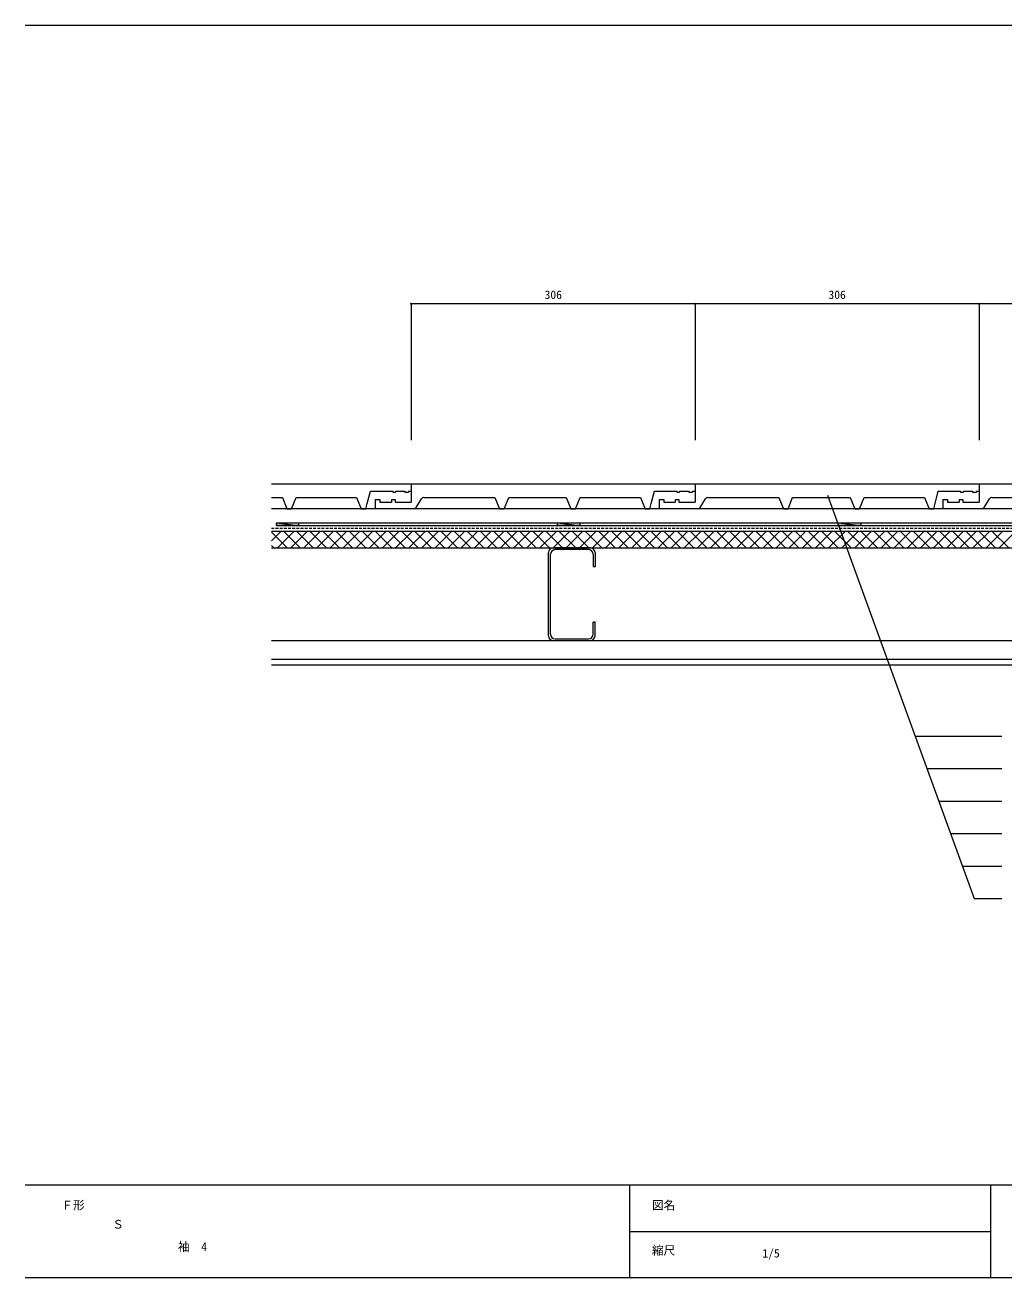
# Model space of a CAD drawing. Units: millimetres, scale not verified. Extents: x -198 to 202, y -140 to 130.
# Drawn here: x -197.6 to 13.4, y -140 to 130 of the extents above; entities that cross this region are included whole.
import ezdxf
from ezdxf.enums import TextEntityAlignment as Align

# ---------------------------------------------------------------- set-up
doc = ezdxf.new("R2010")
doc.units = ezdxf.units.MM
doc.header["$LTSCALE"] = 0.5
doc.header["$PDMODE"] = 32
doc.header["$PDSIZE"] = 0.25
doc.linetypes.add('DASHED1', pattern=[1.8, 1.2, -0.6])
for name, color, linetype, lineweight in [('0-0', 5, 'Continuous', 18), ('0-1', 7, 'Continuous', 18), ('1-0', 7, 'Continuous', 18), ('1-1', 7, 'Continuous', 18), ('1-2', 7, 'Continuous', 18), ('1-3', 7, 'Continuous', 18)]:
    doc.layers.add(name, color=color, linetype=linetype, lineweight=lineweight)
doc.styles.add('ＭＳ ゴシック', font='')
doc.styles.get('ＭＳ ゴシック').set_extended_font_data('MS Gothic')

msp = doc.modelspace()

# ---------------------------------------------------------------- linework, layer by layer
at = {"layer": '0-0'}
for p, q in [((-197.5676, 130.0135), (202.4324, 130.0135)), ((202.4324, -119.9865), (-197.5676, -119.9865)), ((-67.2973, -119.9865), (-67.2973, -139.9865)), ((10.5405, -119.9865), (10.5405, -139.9865)), ((-67.2973, -129.9865), (10.5405, -129.9865)), ((202.4324, -139.9865), (-197.5676, -139.9865))]:
    msp.add_line(p, q, dxfattribs=at)
at = {"layer": '0-1'}
for p, q in [((-5.6912, -23.2242), (12.973, -23.2242)), ((-3.1435, -30.2242), (12.973, -30.2242)), ((-0.5956, -37.2242), (12.973, -37.2242)), ((1.9522, -44.2242), (12.973, -44.2242)), ((4.4999, -51.2242), (12.973, -51.2242))]:
    msp.add_line(p, q, dxfattribs=at)
at = {"layer": '1-0'}
for p, q in [((98.6787, 25.7595), (-144.4558, 25.7595)), ((-143.4, 22.7595), (-138.6, 22.1595)), ((-143.4, 22.7595), (104.7756, 22.7595)), ((-143.4, 22.1595), (104.7756, 22.1595)), ((-82.8, 22.7595), (-78, 22.1595)), ((-22.2, 22.7595), (-17.4, 22.1595)), ((-144.4558, 20.9595), (105.2969, 20.9595))]:
    msp.add_line(p, q, dxfattribs=at)
at = {"layer": '1-0', "color": 3, "linetype": 'DASHED1'}
msp.add_line((-144.4558, 21.5595), (104.9924, 21.5595), dxfattribs=at)
at = {"layer": '1-0'}
for points in [[(-143.4, 22.7595), (-143.4, 22.1595), (-143.4, 22.7595)], [(-143.4, 22.7595), (-138.6, 22.7595), (-138.6, 22.1595), (-143.4, 22.1595)]]:
    msp.add_lwpolyline(points, dxfattribs=at)
for points in [[(-82.8, 22.1595), (-82.8, 22.7595), (-78, 22.7595), (-78, 22.1595)], [(-22.2, 22.1595), (-22.2, 22.7595), (-17.4, 22.7595), (-17.4, 22.1595)]]:
    msp.add_lwpolyline(points, close=True, dxfattribs=at)
at = {"layer": '1-1'}
for p, q in [((-114.3031, 69.9234), (-114.3031, 40.5724)), ((-53.1031, 69.9234), (-114.3031, 69.9234)), ((-53.1031, 69.9234), (-53.1031, 40.5724)), ((8.0969, 69.9234), (-53.1031, 69.9234)), ((8.0969, 69.9234), (8.0969, 40.5724)), ((69.2969, 69.9234), (8.0969, 69.9234)), ((-144.4558, 31.174), (-114.3031, 31.174)), ((-114.3031, 31.174), (-114.3031, 29.574)), ((-114.3031, 31.174), (-114.3031, 27.174)), ((-53.1031, 31.174), (-53.1031, 27.174)), ((8.0969, 31.174), (8.0969, 27.174)), ((-144.4558, 28.174), (-142.1032, 28.174)), ((-142.1032, 28.174), (-141.1032, 25.774)), ((-140.1032, 25.774), (-139.1032, 28.174)), ((-139.1032, 28.174), (-126.1032, 28.174)), ((-126.1032, 28.174), (-125.1032, 25.774)), ((-123.8018, 26.9191), (-123.1032, 29.574)), ((-123.1032, 29.574), (-122.696, 29.574)), ((-123.1032, 29.574), (-118.3032, 29.574)), ((-122.696, 29.574), (-122.6273, 29.574)), ((-122.1031, 27.774), (-122.1031, 25.774)), ((-121.1031, 27.174), (-118.6031, 27.174)), ((-118.6031, 27.774), (-117.8031, 27.774)), ((-118.6031, 27.774), (-118.6031, 27.174)), ((-117.7032, 29.574), (-117.7032, 29.374)), ((-117.7032, 29.574), (-115.7032, 29.574)), ((-115.7032, 29.574), (-115.7032, 29.374)), ((-115.7032, 29.374), (-114.9032, 29.374)), ((-114.9032, 29.574), (-114.9032, 29.374)), ((-114.9032, 29.574), (-114.3031, 29.574)), ((-113.2536, 26.0518), (-112.08, 27.8961)), ((-111.5738, 28.174), (-96.3031, 28.174)), ((-96.3031, 28.174), (-95.3031, 25.774)), ((-94.3031, 25.774), (-93.3031, 28.174)), ((-93.3031, 28.174), (-80.9031, 28.174)), ((-80.9031, 28.174), (-79.9031, 25.774)), ((-78.9031, 25.774), (-77.9031, 28.174)), ((-77.9031, 28.174), (-64.9031, 28.174)), ((-64.9031, 28.174), (-63.9031, 25.774)), ((-62.6018, 26.9191), (-61.9031, 29.574)), ((-61.9031, 29.574), (-61.496, 29.574)), ((-61.9031, 29.574), (-57.1031, 29.574)), ((-61.496, 29.574), (-61.4273, 29.574)), ((-60.9031, 27.774), (-60.9031, 25.774)), ((-59.9031, 27.174), (-57.4031, 27.174)), ((-57.4031, 27.774), (-56.6031, 27.774)), ((-57.4031, 27.774), (-57.4031, 27.174)), ((-56.5032, 29.574), (-56.5032, 29.374)), ((-56.5032, 29.574), (-54.5031, 29.574)), ((-54.5031, 29.574), (-54.5031, 29.374)), ((-54.5031, 29.374), (-53.7032, 29.374)), ((-53.7032, 29.574), (-53.7032, 29.374)), ((-53.7032, 29.574), (-53.1031, 29.574)), ((-52.0536, 26.0518), (-50.88, 27.8961)), ((-50.3738, 28.174), (-35.1031, 28.174)), ((-35.1031, 28.174), (-34.1031, 25.774)), ((-33.1031, 25.774), (-32.1031, 28.174)), ((-32.1031, 28.174), (-19.7031, 28.174)), ((-19.7031, 28.174), (-18.7031, 25.774)), ((-17.7031, 25.774), (-16.7031, 28.174)), ((-16.7031, 28.174), (-3.7031, 28.174)), ((-3.7031, 28.174), (-2.7031, 25.774)), ((-1.4018, 26.9191), (-0.7031, 29.574)), ((-0.7031, 29.574), (-0.2959, 29.574)), ((-0.7031, 29.574), (4.0969, 29.574)), ((-0.2959, 29.574), (-0.2272, 29.574)), ((0.2969, 27.774), (0.2969, 25.774)), ((1.2969, 27.174), (3.7969, 27.174)), ((3.7969, 27.774), (4.5969, 27.774)), ((3.7969, 27.774), (3.7969, 27.174)), ((4.6969, 29.574), (4.6969, 29.374)), ((4.6969, 29.574), (6.6969, 29.574)), ((6.6969, 29.574), (6.6969, 29.374)), ((6.6969, 29.374), (7.4969, 29.374)), ((7.4969, 29.574), (7.4969, 29.374)), ((7.4969, 29.574), (8.0969, 29.574)), ((9.1464, 26.0518), (10.32, 27.8961)), ((10.8263, 28.174), (26.0969, 28.174)), ((-141.1032, 25.774), (-140.1032, 25.774)), ((-125.1032, 25.774), (-124.1032, 25.774)), ((-124.1032, 25.774), (-123.8049, 26.9075)), ((-113.7598, 25.774), (-122.1031, 25.774)), ((-95.3031, 25.774), (-94.3031, 25.774)), ((-79.9031, 25.774), (-78.9031, 25.774)), ((-63.9031, 25.774), (-62.9031, 25.774)), ((-62.9031, 25.774), (-62.6048, 26.9075)), ((-52.5598, 25.774), (-60.9031, 25.774)), ((-34.1031, 25.774), (-33.1031, 25.774)), ((-18.7031, 25.774), (-17.7031, 25.774)), ((-2.7031, 25.774), (-1.7031, 25.774)), ((-1.7031, 25.774), (-1.4048, 26.9075)), ((8.6402, 25.774), (0.2969, 25.774))]:
    msp.add_line(p, q, dxfattribs=at)
for points in [[(-114.3031, 31.174), (-53.1031, 31.174), (-53.1031, 29.574)], [(-53.1031, 31.174), (8.0969, 31.174), (8.0969, 29.574)], [(8.0969, 31.174), (69.2969, 31.174), (69.2969, 29.574)], [(-122.1031, 27.774), (-121.1031, 27.774), (-121.1031, 27.174)], [(-118.3032, 29.574), (-118.3032, 29.374), (-117.7032, 29.374)], [(-117.8031, 27.774), (-117.8031, 27.174), (-114.3031, 27.174)], [(-60.9031, 27.774), (-59.9031, 27.774), (-59.9031, 27.174)], [(-57.1031, 29.574), (-57.1031, 29.374), (-56.5032, 29.374)], [(-56.6031, 27.774), (-56.6031, 27.174), (-53.1031, 27.174)], [(0.2969, 27.774), (1.2969, 27.774), (1.2969, 27.174)], [(4.0969, 29.574), (4.0969, 29.374), (4.6969, 29.374)], [(4.5969, 27.774), (4.5969, 27.174), (8.0969, 27.174)]]:
    msp.add_lwpolyline(points, dxfattribs=at)
for centre, start, end in [((-111.5738, 27.574), 90, 147.52879), ((-50.3738, 27.574), 90, 147.52879), ((10.8263, 27.574), 90, 147.52879), ((-113.7598, 26.374), 270, 327.52879), ((-52.5598, 26.374), 270, 327.52879), ((8.6402, 26.374), 270, 327.52879)]:
    msp.add_arc(centre, 0.6, start, end, dxfattribs=at)
for p in [(-114.3031, 69.9234), (-53.1031, 69.9234), (8.0969, 69.9234)]:
    msp.add_point(p, dxfattribs=at)
at = {"layer": '1-2'}
msp.add_lwpolyline([(-24.5795, 28.6708), (7.0477, -58.2242), (12.973, -58.2242)], dxfattribs=at)
at = {"layer": '1-3'}
for p, q in [((-144.4558, 18.8676), (-142.3639, 20.9595)), ((-144.4558, 20.7152), (-141.1001, 17.3595)), ((-143.1355, 17.3595), (-139.5355, 20.9595)), ((-141.8717, 20.9595), (-138.2717, 17.3595)), ((-140.3071, 17.3595), (-136.7071, 20.9595)), ((-139.0432, 20.9595), (-135.4432, 17.3595)), ((-137.4787, 17.3595), (-133.8787, 20.9595)), ((-136.2148, 20.9595), (-132.6148, 17.3595)), ((-134.6502, 17.3595), (-131.0502, 20.9595)), ((-133.3864, 20.9595), (-129.7864, 17.3595)), ((-131.8218, 17.3595), (-128.2218, 20.9595)), ((-130.558, 20.9595), (-126.958, 17.3595)), ((-128.9934, 17.3595), (-125.3934, 20.9595)), ((-127.7296, 20.9595), (-124.1296, 17.3595)), ((-126.1649, 17.3595), (-122.5649, 20.9595)), ((-124.9012, 20.9595), (-121.3011, 17.3595)), ((-123.3365, 17.3595), (-119.7365, 20.9595)), ((-122.0727, 20.9595), (-118.4727, 17.3595)), ((-120.5081, 17.3595), (-116.9081, 20.9595)), ((-119.2443, 20.9595), (-115.6443, 17.3595)), ((-117.6797, 17.3595), (-114.0797, 20.9595)), ((-116.4159, 20.9595), (-112.8159, 17.3595)), ((-114.8512, 17.3595), (-111.2512, 20.9595)), ((-113.5875, 20.9595), (-109.9875, 17.3595)), ((-112.0228, 17.3595), (-108.4228, 20.9595)), ((-110.7591, 20.9595), (-107.1591, 17.3595)), ((-109.1944, 17.3595), (-105.5944, 20.9595)), ((-107.9306, 20.9595), (-104.3306, 17.3595)), ((-106.366, 17.3595), (-102.766, 20.9595)), ((-105.1022, 20.9595), (-101.5022, 17.3595)), ((-103.5375, 17.3595), (-99.9375, 20.9595)), ((-102.2738, 20.9595), (-98.6738, 17.3595)), ((-100.7091, 17.3595), (-97.1091, 20.9595)), ((-99.4454, 20.9595), (-95.8454, 17.3595)), ((-97.8807, 17.3595), (-94.2807, 20.9595)), ((-96.617, 20.9595), (-93.0169, 17.3595)), ((-95.0522, 17.3595), (-91.4522, 20.9595)), ((-93.7885, 20.9595), (-90.1885, 17.3595)), ((-92.2238, 17.3595), (-88.6238, 20.9595)), ((-90.9601, 20.9595), (-87.3601, 17.3595)), ((-89.3954, 17.3595), (-85.7954, 20.9595)), ((-88.1317, 20.9595), (-84.5317, 17.3595)), ((-86.567, 17.3595), (-82.967, 20.9595)), ((-85.3033, 20.9595), (-81.7033, 17.3595)), ((-83.7385, 17.3595), (-80.1385, 20.9595)), ((-82.4748, 20.9595), (-78.8748, 17.3595)), ((-80.9101, 17.3595), (-77.3101, 20.9595)), ((-79.6464, 20.9595), (-76.0464, 17.3595)), ((-78.0817, 17.3595), (-74.4817, 20.9595)), ((-76.818, 20.9595), (-73.218, 17.3595)), ((-75.2533, 17.3595), (-71.6533, 20.9595)), ((-73.9895, 20.9595), (-70.3895, 17.3595)), ((-72.4248, 17.3595), (-68.8248, 20.9595)), ((-71.1611, 20.9595), (-67.5611, 17.3595)), ((-69.5964, 17.3595), (-65.9964, 20.9595)), ((-68.3326, 20.9595), (-64.7327, 17.3595)), ((-66.768, 17.3595), (-63.168, 20.9595)), ((-65.5042, 20.9595), (-61.9042, 17.3595)), ((-63.9395, 17.3595), (-60.3395, 20.9595)), ((-62.6758, 20.9595), (-59.0758, 17.3595)), ((-61.1111, 17.3595), (-57.5111, 20.9595)), ((-59.8473, 20.9595), (-56.2473, 17.3595)), ((-58.2827, 17.3595), (-54.6827, 20.9595)), ((-57.0189, 20.9595), (-53.4189, 17.3595)), ((-55.4543, 17.3595), (-51.8543, 20.9595)), ((-54.1905, 20.9595), (-50.5905, 17.3595)), ((-52.6258, 17.3595), (-49.0259, 20.9595)), ((-51.362, 20.9595), (-47.762, 17.3595)), ((-49.7974, 17.3595), (-46.1974, 20.9595)), ((-48.5336, 20.9595), (-44.9336, 17.3595)), ((-46.969, 17.3595), (-43.369, 20.9595)), ((-45.7052, 20.9595), (-42.1052, 17.3595)), ((-44.1405, 17.3595), (-40.5406, 20.9595)), ((-42.8767, 20.9595), (-39.2767, 17.3595)), ((-41.3121, 17.3595), (-37.7121, 20.9595)), ((-40.0483, 20.9595), (-36.4483, 17.3595)), ((-38.4837, 17.3595), (-34.8837, 20.9595)), ((-37.2198, 20.9595), (-33.6198, 17.3595)), ((-35.6553, 17.3595), (-32.0553, 20.9595)), ((-34.3914, 20.9595), (-30.7914, 17.3595)), ((-32.8269, 17.3595), (-29.2268, 20.9595)), ((-31.563, 20.9595), (-27.963, 17.3595)), ((-29.9984, 17.3595), (-26.3984, 20.9595)), ((-28.7345, 20.9595), (-25.1345, 17.3595)), ((-27.17, 17.3595), (-23.57, 20.9595)), ((-25.9061, 20.9595), (-22.3061, 17.3595)), ((-24.3416, 17.3595), (-20.7416, 20.9595)), ((-23.0777, 20.9595), (-19.4776, 17.3595)), ((-21.5131, 17.3595), (-17.9131, 20.9595)), ((-20.2492, 20.9595), (-16.6492, 17.3595)), ((-18.6847, 17.3595), (-15.0847, 20.9595)), ((-17.4208, 20.9595), (-13.8208, 17.3595)), ((-15.8563, 17.3595), (-12.2563, 20.9595)), ((-14.5924, 20.9595), (-10.9923, 17.3595)), ((-13.0279, 17.3595), (-9.4279, 20.9595)), ((-11.7639, 20.9595), (-8.1639, 17.3595)), ((-10.1994, 17.3595), (-6.5994, 20.9595)), ((-8.9355, 20.9595), (-5.3355, 17.3595)), ((-7.371, 17.3595), (-3.771, 20.9595)), ((-6.107, 20.9595), (-2.507, 17.3595)), ((-4.5426, 17.3595), (-0.9425, 20.9595)), ((-3.2786, 20.9595), (0.3214, 17.3595)), ((-1.7141, 17.3595), (1.8859, 20.9595)), ((-0.4502, 20.9595), (3.1498, 17.3595)), ((1.1143, 17.3595), (4.7143, 20.9595)), ((2.3782, 20.9595), (5.9783, 17.3595)), ((3.9427, 17.3595), (7.5427, 20.9595)), ((5.2067, 20.9595), (8.8067, 17.3595)), ((6.7711, 17.3595), (10.3711, 20.9595)), ((8.0351, 20.9595), (11.6351, 17.3595)), ((9.5996, 17.3595), (13.1996, 20.9595)), ((10.8636, 20.9595), (14.4636, 17.3595)), ((12.428, 17.3595), (16.028, 20.9595)), ((-144.4558, 17.8868), (-143.9285, 17.3595)), ((-144.4558, 17.3595), (105.2969, 17.3595)), ((-144.4558, -2.6405), (105.2969, -2.6405)), ((-144.4558, -6.6405), (105.2969, -6.6405)), ((-144.4558, -7.8405), (105.2969, -7.8405))]:
    msp.add_line(p, q, dxfattribs=at)
at = {"layer": '1-3', "color": 3}
for p, q in [((-84.7031, -1.6405), (-84.7031, 16.3595)), ((-75.7031, 17.3595), (-83.7031, 17.3595)), ((-76.1031, 16.9595), (-83.3031, 16.9595)), ((-74.7031, 16.3595), (-74.7031, 13.3595)), ((-84.3031, -1.2405), (-84.3031, 15.9595)), ((-75.1031, 15.9595), (-75.1031, 13.3595)), ((-75.1031, 13.3595), (-74.7031, 13.3595)), ((-74.7031, 1.3595), (-75.1031, 1.3595)), ((-75.1031, -1.2405), (-75.1031, 1.3595)), ((-74.7031, -1.6405), (-74.7031, 1.3595)), ((-83.7031, -2.6405), (-75.7031, -2.6405)), ((-83.3031, -2.2405), (-76.1031, -2.2405))]:
    msp.add_line(p, q, dxfattribs=at)
for centre, start, end in [((-83.7031, 16.3595), 90, 180), ((-83.3031, 15.9595), 90, 180), ((-76.1031, 15.9595), 0, 90), ((-75.7031, 16.3595), 0, 90), ((-83.7031, -1.6405), 180, 270), ((-83.3031, -1.2405), 180, 270), ((-76.1031, -1.2405), 270, 0), ((-75.7031, -1.6405), 270, 0)]:
    msp.add_arc(centre, 1, start, end, dxfattribs=at)

# ---------------------------------------------------------------- texts
at = {"layer": '0-0', "color": 7, "style": 'ＭＳ ゴシック'}
for s, p in [('Ｆ形', (-189.7297, -125.7973)), ('図名', (-62.4324, -125.7973)), ('縮尺', (-62.4324, -135.527)), ('1/5', (-38.6278, -136.1375))]:
    msp.add_text(s, height=1.833, dxfattribs=at).set_placement(p, align=Align.BOTTOM_LEFT)
at = {"layer": '1-0', "style": 'ＭＳ ゴシック'}
msp.add_text('袖\u30004', height=1.833, dxfattribs=at).set_placement((-164.6024, -134.7264), align=Align.BOTTOM_LEFT)
at = {"layer": '1-1', "style": 'ＭＳ ゴシック'}
for p in [(-85.5781, 70.4234), (-24.3781, 70.4234)]:
    msp.add_text('306', height=1.833, dxfattribs=at).set_placement(p, align=Align.BOTTOM_LEFT)
at = {"layer": '1-3', "style": 'ＭＳ ゴシック'}
msp.add_text('Ｓ', height=1.833, dxfattribs=at).set_placement((-178.7681, -129.91), align=Align.BOTTOM_LEFT)

doc.saveas('drawing.dxf')
